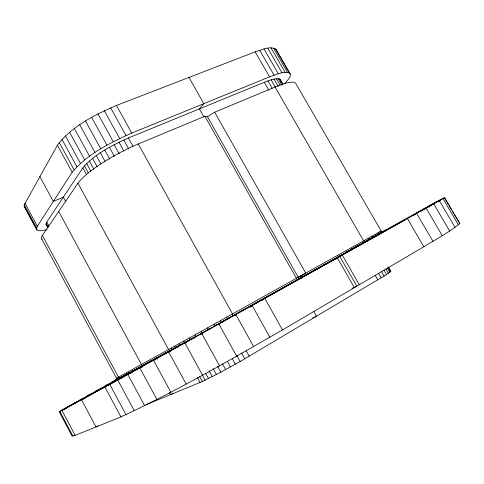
<?xml version="1.0" encoding="UTF-8"?>
<svg xmlns="http://www.w3.org/2000/svg" width="484" height="484" viewBox="0 0 484 484"><rect width="100%" height="100%" fill="white"/><g stroke="black" fill="none" stroke-linecap="round" stroke-linejoin="round"><path stroke-width="0.73" d="M46.972 229.755L40.124 230.826L37.02 230.063L24.2 206.305L24.236 204.859L57.427 145.206C71.983 125.973 94.81 114.902 116.444 105.458L255.177 51.849C261.626 50.179 270.181 45.097 276.291 49.701L290.188 73.731L290.442 75.05L289.983 76.756L288.833 78.807L284.737 83.629M36.445 229.126L37.335 226.27L72.146 172.219C87.665 153.815 110.189 142.834 131.751 133.046L269.576 76.859C275.807 74.79 282.511 71.209 289.214 72.83L290.188 73.731M47.25 225.532L45.962 224.334L46.766 222.041L82.831 167.875C94.737 153.864 111.901 145.466 128.381 137.994L264.27 82.292C269.134 80.647 274.307 77.888 279.558 79.007L280.357 79.666L282.952 84.162M145.974 404.721L202.354 381.519L220.922 372.154L240.161 361.506L386.577 274.561L390.848 271.221L388.343 266.878M41.926 239.156A44.649 7.829 -27.9 0 1 42.386 235.442L77.96 183.218A52.09 10.836 -28.6 0 1 138.249 143.99L204.877 116.251L207.503 116.777L214.63 112.191L275.069 87.029A48.079 9.051 -30.5 0 1 295.754 83.399L381.949 232.368L378.676 234.262L377.877 232.883L375.281 234.335M65.473 408.835L65.225 408.363L59.242 411.799L72.055 436.078L75.135 435.382L120.909 416.906C176.43 391.169 229.458 360.362 282.493 329.925L423.815 246.761C435.848 239.126 448.952 232.75 459.8 223.433L444.602 197.605L433.712 203.486L433.997 203.976M115.035 381.313L114.847 380.781L117.098 379.48M42.386 235.442L118.477 377.133L116.469 378.234L117.388 379.631M421.752 211.254L421.431 210.709L444.602 197.605M380.799 231.231L381.168 231.013M437.584 201.562L439.236 200.582L439.539 201.096M172.939 393.202L170.416 394.684L169.376 392.766M97.919 425.841L95.977 426.967L81.536 399.778L151.873 360.477L147.275 362.982M67.512 407.092L64.142 409.071L66.846 407.655M127.123 373.926L128.127 373.352M119.3 378.258L117.158 379.51L172.123 349.563L171.282 348.026L179.007 343.749M62.944 409.639L71.396 404.89M381.096 232.919L384.514 230.941L380.92 232.864M120.794 377.411L112.403 382.166L138.878 367.725L139.156 368.245M214.63 112.191L305.779 273.115L296.438 278.324L204.877 116.251M377.853 232.889L380.823 231.219L381.61 232.58M67.094 407.28L76.575 401.956L76.817 402.416M72.6 404.17L82.927 398.38M117.158 379.426L122.579 376.407M412.429 215.761L433.712 203.837L449.642 230.983M79.316 400.389L90.302 394.242L90.538 394.684M120.044 377.798L122.936 376.171M123.916 375.632L125.229 374.9M123.862 375.681L126.33 374.289M132.132 371.089L133.3 370.429M123.511 375.85L129.912 372.281M361.578 243.791L371.718 238.055L370.659 238.606M223.82 320.825L380.672 233.185L380.969 233.705M377.03 235.236L370.786 238.721L371.083 239.241M368.1 238.352L375.3 234.323L376.098 235.714L387.085 229.513L373.86 236.761M87.09 396.021L98.561 389.608L98.79 390.05M95.778 391.145L107.557 384.574L107.787 385.004M105.234 385.857L117.158 379.202M115.301 380.224L119.742 377.762M120.183 377.508L122.319 376.316M127.492 373.618L129.379 372.559M228.285 318.333L320.801 266.593M322.114 265.861L358.172 245.703M372.656 237.686L366.364 241.195L366.66 241.722M340.567 255.988L405.501 219.657M167.174 352.334L179.842 345.316L178.989 343.761L368.112 238.34L368.923 239.743M125.459 374.562L127.431 373.454M214.914 325.793L227.522 318.817L226.651 317.25M207.945 329.761L229.41 317.794L229.737 318.381M200.001 334.087L209.451 328.836M208.199 329.604L188.675 340.446L188.996 341.026M187.266 341.244L193.824 337.608L194.144 338.195M202.385 333.18L168.686 351.941L186.152 384.006M171.148 350.531L153.555 360.326L170.822 392.173M297.932 277.477L301.121 275.711L301.962 277.193M171.306 348.014L168.559 349.533L77.96 183.218M195.59 336.531L181.21 344.596M175.783 347.597L184.682 342.636L183.829 341.075M59.242 411.799L156.846 358.462L157.185 359.092M130.178 373.231L143.863 365.644M380.37 232.84L420.064 210.933M346.81 251.632L348.135 250.906M351.16 249.224L352.467 248.504M353.774 247.784L355.081 247.064M355.48 246.876L356.799 246.15M358.075 245.43L360.308 244.184M361.621 243.464L365.541 241.304M366.025 241.056L377.302 234.831M338.08 256.52L339.405 255.788M346.012 252.152L347.337 251.426M351.305 249.242L352.624 248.516M353.949 247.784L370.212 238.848M187.816 340.833L152.52 360.12M120.359 378.633L132.483 371.93M433.247 203.691L416.282 213.051L416.555 213.517M422.496 209.632L431.008 204.938M296.202 280.351L341.311 255.558M331.516 261.033L300.189 278.215L300.503 278.772M112.542 382.917L122.9 377.211M428.764 206.19L438.522 200.806M376.153 235.502L380.267 233.221M164.366 353.871L175.625 347.639L174.784 346.09M378.609 234.153L381.949 232.368M128.895 373.007L130.208 372.293M132.18 371.216L135.459 369.431M137.432 368.354L138.745 367.64M166.956 352.425L139.083 367.646L139.368 368.173M107.775 385.518L115.265 381.398M127.171 373.944L128.242 373.37M116.765 379.777L114.781 380.835M110.57 383.957L61.692 410.432L62.672 409.839L62.926 410.311M437.191 201.604L439.236 200.582M352.092 288.422L356.829 286.177L339.822 256.423M312.585 318.079L316.512 316.318L313.692 311.321M390.485 271.155L390.848 271.221M459.8 223.433L454.294 214.612M24.2 206.305L37.02 230.063M444.336 197.69L448.166 204.2M448.934 205.5L451.614 210.056M452.377 211.357L453.526 213.305M442.951 198.579L458.415 224.86M440.023 200.691L439.732 200.194L441.916 199.093L428.673 206.626L428.987 207.164M439.333 200.654L455.033 227.377M439.073 200.618L439.369 201.12M436.12 202.149L436.405 202.639M426.132 208.108L442.255 235.647M424.547 208.483L424.825 208.955M418.176 211.992L418.448 212.458M432.962 241.316L416.67 213.42L251.033 306.076L251.384 306.711M407.413 218.605L423.815 246.761M385.294 230.457L385.579 230.953M275.221 48.63L289.214 72.83M273.43 48.007L287.514 72.37M379.722 231.842L380.515 233.215M270.943 47.849L285.112 72.364M378.379 234.456L378.682 234.97M267.791 48.17L282.033 72.83M264.022 48.963L278.33 73.762M372.027 236.156L372.831 237.553M281.706 82.558L280.357 79.666M389.42 269.31L390.128 270.538M279.558 79.007L282.541 84.174M388.12 267.228L390.636 271.597M278.221 78.686L281.966 85.184M387.315 267.894L389.85 272.28M276.352 78.717L280.115 85.245M385.948 268.862L388.489 273.279M259.696 50.227L274.059 75.147M273.98 79.098L278.227 86.473M384.024 270.126L386.577 274.561M255.177 51.849L269.576 76.859M363.889 240.693L364.706 242.109M271.143 79.83L275.402 87.229M381.211 271.028L384.139 276.116M275.069 87.029L363.611 240.851M267.888 80.895L272.159 88.33M378.639 273.454L381.211 277.919M264.27 82.292L268.91 90.363M375.269 275.457L377.847 279.94M342.279 255.05L359.261 284.749M337.36 257.803L354.391 287.617M335.999 259.327L335.66 258.734L249.919 306.681L250.27 307.31M188.966 77.434L203.806 103.673L199.372 108.894L203.788 116.704M301.078 277.701L301.393 278.252M207.503 116.777L298.229 277.308M264.839 298.38L282.493 329.925M261.977 299.941L262.328 300.564M269.891 337.281L252.146 305.471L201.774 333.555L219.506 365.795M235.841 314.576L253.628 346.623M235.533 314.376L235.853 314.957M235.176 314.927L235.533 315.562M138.249 143.99L232.55 313.959M116.444 105.458L131.751 133.046M232.217 314.146L233.082 315.713M228.46 318.309L228.787 318.889M128.381 137.994L133.015 146.368M245.981 350.283L249.266 356.2M110.667 107.835L125.997 135.514M123.759 139.985L128.762 149.024M241.546 352.866L244.831 358.807M222.416 321.697L222.743 322.284M104.338 110.727L119.681 138.484M220.438 320.717L221.303 322.29M118.997 142.229L124.007 151.286M236.87 355.552L240.161 361.506M218.907 324.014L236.688 356.206M218.726 324.099L219.077 324.74M218.544 324.183L218.895 324.818M97.956 113.94L113.298 141.739M214.037 324.28L214.908 325.853M114.188 144.686L119.197 153.755M232.272 358.674L235.339 364.24M109.42 147.305L114.424 156.38M227.395 361.397L230.463 366.963M91.645 117.4L106.97 145.218M207.588 327.868L208.453 329.447M104.792 150.034L109.783 159.109M222.344 363.659L225.623 369.619M85.535 121.042L100.823 148.848M201.211 331.413L202.082 332.992M202.082 333.367L202.433 334.002M201.423 333.367L201.749 333.954M200.763 333.754L201.09 334.341M100.388 152.829L105.01 161.245M217.649 366.2L220.922 372.154M79.745 124.787L94.985 152.551M195.052 334.843L195.911 336.416M96.298 155.624L100.908 164.022M213.184 368.584L216.445 374.525M92.589 158.371L97.181 166.744M209.028 370.756L212.276 376.685M74.403 128.562L89.576 156.259M189.214 338.086L190.079 339.653M89.34 161.015L93.914 169.364M205.621 373.339L208.495 378.591M186.455 342.037L186.8 342.672M185.674 342.484L186.025 343.126M184.894 342.938L202.512 375.142M69.593 132.295L84.694 159.895M86.606 163.507L90.804 171.185M202.312 374.985L205.168 380.212M84.422 165.812L88.251 172.818M199.511 376.316L202.354 381.519M65.419 135.907L80.435 163.386M82.831 167.875L86.642 174.845M197.272 377.326L200.098 382.499M177.816 346.453L178.13 347.028M61.946 139.332L76.865 166.671M173.357 348.91L173.671 349.484M59.236 142.508L74.052 169.684M171.076 350.192L171.39 350.767M169.92 351.233L170.271 351.868M57.427 145.206L72.146 172.219M169.533 350.985L168.698 349.454L118.374 377.187L119.07 378.488M155.207 359.394L155.546 360.023M65.854 201.786L63.337 197.151L53.319 201.459L39.857 176.557M58.721 211.46L142.199 365.88M141.866 366.775L142.205 367.398M140.644 366.763L140.929 367.283M139.852 367.913L156.889 399.451M135.568 369.564L135.847 370.079M46.766 222.041L48.89 225.992M127.861 374.531L144.637 405.695M46.095 223.318L48.212 227.25M45.962 224.334L47.747 227.674M24.938 203.177L37.335 226.27M24.236 204.859L36.566 227.825M117.116 377.883L117.806 379.172M117.8 380.067L134.292 410.801M41.388 238.279L117.406 379.886M116.227 379.716L116.456 380.146M109.814 384.447L126.009 414.691M106.389 385.216L106.625 385.645M104.968 387.091L120.909 416.906M97.169 390.382L97.399 390.818M88.693 395.132L88.929 395.573M85.275 397.666L85.559 398.199M83.411 398.719L83.702 399.258M74.584 403.063L74.826 403.517M69.242 406.082L69.484 406.548M64.85 408.726L65.11 409.216M62.382 410.099L62.642 410.589M61.94 410.396L75.135 435.382M59.913 411.479L72.933 436.151M276.291 49.701L276.521 50.687"/></g></svg>
